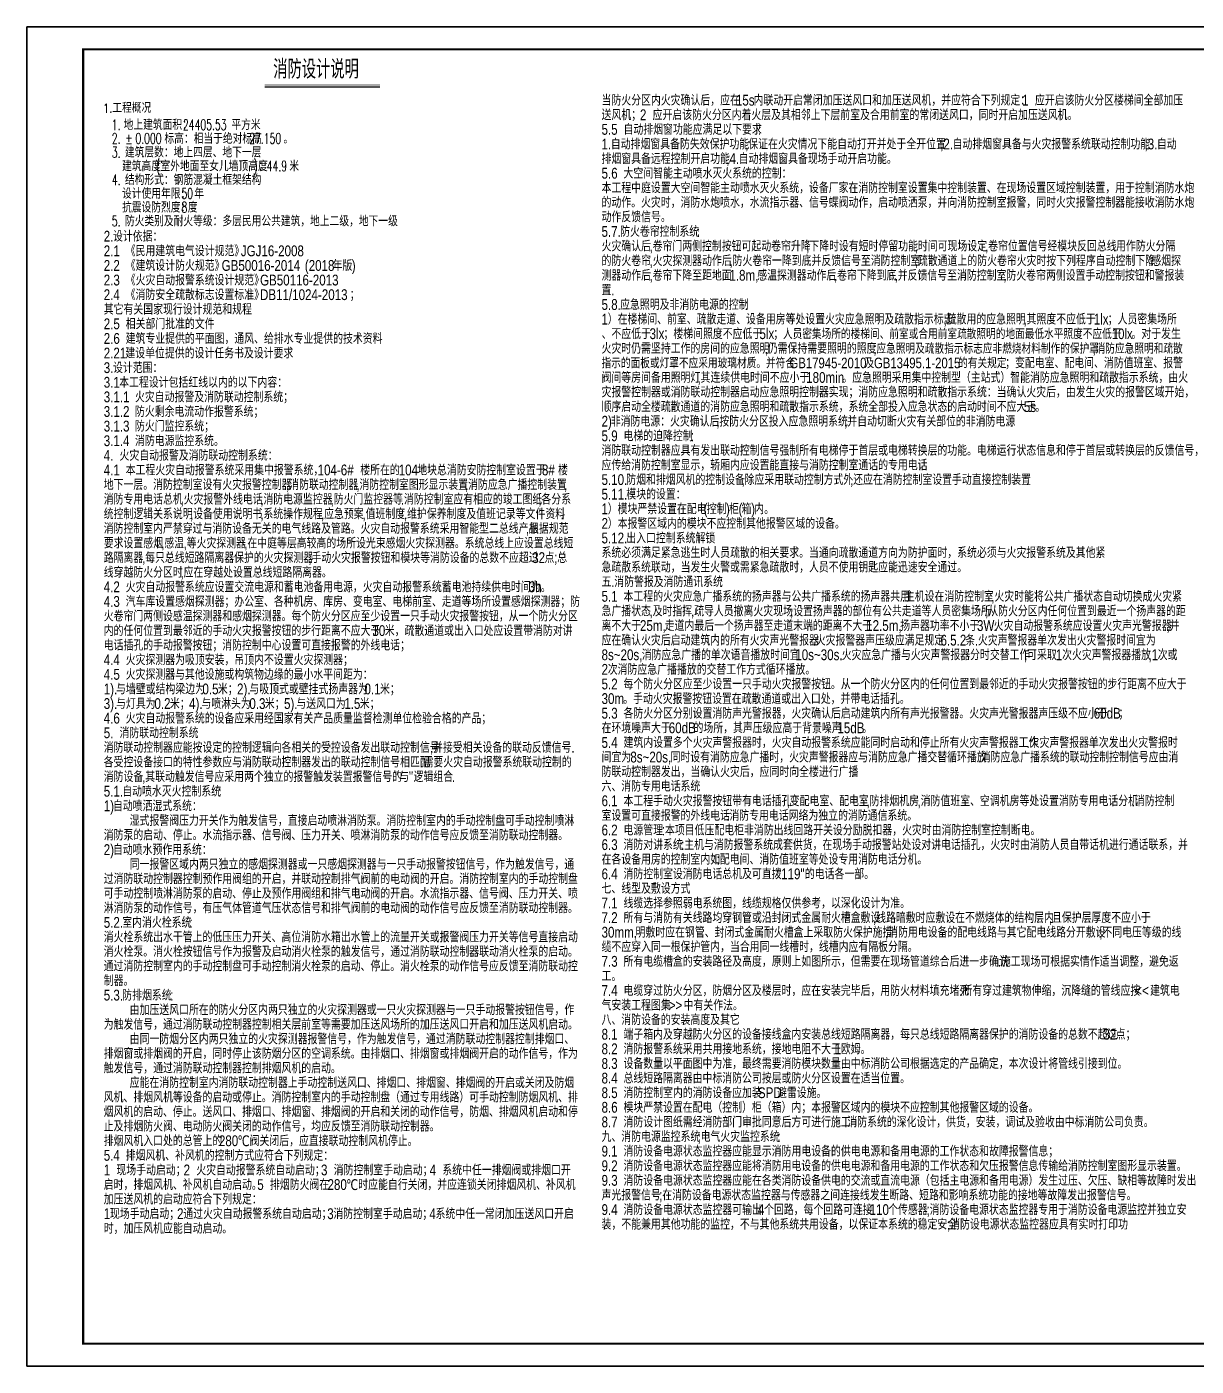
# Model space of a CAD drawing. Extents: x -54686 to 596156, y -555137 to 71395.
# Drawn here: x -54686 to -2812, y -411315 to -351915 of the extents above; entities that cross this region are included whole.
import ezdxf

# ---------------------------------------------------------------- set-up
doc = ezdxf.new("R2010")
doc.units = 0
doc.header["$LTSCALE"] = 1000
for name, color, linetype in [('DIM-系统', 3, 'CONTINUOUS'), ('TEL_TEXT', 3, 'CONTINUOUS'), ('TEL_TITLE', 6, 'CONTINUOUS')]:
    doc.layers.add(name, color=color, linetype=linetype)
doc.styles.add('_HZXY', font='ROS', dxfattribs={"width": 0.7, "bigfont": 'JD'})
doc.styles.add('_JD', font='ROS', dxfattribs={"width": 0.8, "bigfont": 'JD'})
doc.styles.add('_TEL_DIM', font='SIMPLEX', dxfattribs={"width": 0.8, "height": 3.5, "bigfont": 'HZTXT'})

# ---------------------------------------------------------------- blocks, each defined once
blk = doc.blocks.new('SDG AETH AE5H')
at = {"layer": 'DIM-系统'}
blk.add_lwpolyline([(-54686, 13482), (29414, 13482), (29414, -45918), (-54686, -45918)], close=True, dxfattribs=at)

msp = doc.modelspace()

# ---------------------------------------------------------------- linework, layer by layer
at = {"layer": 'TEL_TEXT', "color": 7}
msp.add_line((-39025, -354597), (-44129, -354597), dxfattribs=at)
at = {"layer": 'TEL_TEXT', "color": 0, "const_width": 21.4}
msp.add_lwpolyline([(-39025, -354499), (-44129, -354499)], dxfattribs=at)
at = {"layer": 'TEL_TITLE', "color": 6}
msp.add_lwpolyline([(-54686, -411315), (29414, -411315), (29414, -351915), (-54686, -351915)], close=True, dxfattribs=at)
at = {"layer": 'TEL_TITLE', "color": 6, "const_width": 100}
msp.add_lwpolyline([(-52186, -410315), (28414, -410315), (28414, -352915), (-52186, -352915)], close=True, dxfattribs=at)

# ---------------------------------------------------------------- block references
at = {"layer": 'DIM-系统'}
msp.add_blockref('SDG AETH AE5H', (0, -365397), dxfattribs=at)

# ---------------------------------------------------------------- texts
at = {"layer": 'DIM-系统', "style": '_TEL_DIM', "width": 0.8}
msp.add_text('1.工程概况 ', height=400, dxfattribs=at).set_placement((-51305, -355724))
at = {"layer": 'TEL_TEXT'}
for s, height, style, width, p in [('消防设计说明', 833.3, '_HZXY', 0.8, (-43754, -354210)), ('当防火分区内火灾确认后，应在', 476.28, '_JD', 0.8, (-29190, -355409)), ('15s', 480, '_JD', 0.8, (-23230, -355409)), ('内联动开启常闭加压送风口和加压送风机，并应符合下列规定：', 476.28, '_JD', 0.8, (-22448, -355409)), ('1', 480, '_JD', 0.8, (-10530, -355409)), ('应开启该防火分区楼梯间全部加压', 476.28, '_JD', 0.8, (-9967, -355409)), ('送风机；', 476.3, '_JD', 0.8, (-29190, -356057)), ('2', 480, '_JD', 0.8, (-27487, -356057)), ('应开启该防火分区内着火层及其相邻上下层前室及合用前室的常闭送风口，同时开启加压送风机。', 476.28, '_JD', 0.8, (-26925, -356057)), ('1.', 470, '_TEL_DIM', 0.64, (-50915, -356492)), ('地上建筑面积：', 470, '_TEL_DIM', 0.8, (-50391, -356492)), ('24405.53', 470, '_TEL_DIM', 0.64, (-47759, -356492)), ('平方米', 470, '_TEL_DIM', 0.8, (-45611, -356492)), ('5.5', 480, '_JD', 0.8, (-29190, -356705)), ('自动排烟窗功能应满足以下要求', 476.28, '_JD', 0.8, (-28216, -356705)), (':', 480, '_JD', 0.8, (-22256, -356705)), ('2.', 470, '_TEL_DIM', 0.64, (-50915, -357102)), ('±', 470, '_TEL_DIM', 0.8, (-50334, -357102)), ('0.000', 470, '_TEL_DIM', 0.64, (-49868, -357102)), ('标高：相当于绝对标高', 470, '_TEL_DIM', 0.8, (-48579, -357102)), ('27.150', 470, '_TEL_DIM', 0.64, (-44819, -357102)), ('。', 470, '_TEL_DIM', 0.8, (-43301, -357102)), ('1.', 480, '_JD', 0.8, (-29190, -357353)), ('自动排烟窗具备防失效保护功能', 476.28, '_JD', 0.8, (-28778, -357353)), ('保证在火灾情况下能自动打开并处于全开位置', 476.28, '_JD', 0.8, (-22682, -357353)), (';2.', 480, '_JD', 0.8, (-14168, -357353)), ('自动排烟窗具备与火灾报警系统联动控制功能', 476.28, '_JD', 0.8, (-13620, -357353)), (';3.', 480, '_JD', 0.8, (-5106, -357353)), ('自动', 476.3, '_JD', 0.8, (-4557, -357353)), ('3.', 470, '_TEL_DIM', 0.64, (-50915, -357712)), ('建筑层数：地上四层、地下一层', 470, '_TEL_DIM', 0.8, (-50334, -357712)), ('排烟窗具备远程控制开启功能', 476.28, '_JD', 0.8, (-29190, -358001)), (';4.', 480, '_JD', 0.8, (-23656, -358001)), ('自动排烟窗具备现场手动开启功能。', 476.28, '_JD', 0.8, (-23107, -358001)), (',', 480, '_JD', 0.8, (-22819, -357353)), ('建筑高度', 470, '_TEL_DIM', 0.8, (-50460, -358322)), ('(', 470, '_TEL_DIM', 0.64, (-48956, -358322)), ('室外地面至女儿墙顶高度', 470, '_TEL_DIM', 0.8, (-48756, -358322)), (')', 470, '_TEL_DIM', 0.64, (-44620, -358322)), ('：', 470, '_TEL_DIM', 0.8, (-44419, -358322)), ('44.9', 470, '_TEL_DIM', 0.64, (-44043, -358322)), ('米', 470, '_TEL_DIM', 0.8, (-43041, -358322)), ('5.6', 480, '_JD', 0.8, (-29190, -358649)), ('大空间智能主动喷水灭火系统的控制：', 476.28, '_JD', 0.8, (-28216, -358649)), ('4.', 470, '_TEL_DIM', 0.64, (-50915, -358932)), ('结构形式：钢筋混凝土框架结构', 470, '_TEL_DIM', 0.8, (-50334, -358932)), ('本工程中庭设置大空间智能主动喷水灭火系统，设备厂家在消防控制室设置集中控制装置、在现场设置区域控制装置，用于控制消防水炮', 476.28, '_JD', 0.8, (-29190, -359294)), ('设计使用年限：', 470, '_TEL_DIM', 0.8, (-50460, -359542)), ('50', 470, '_TEL_DIM', 0.64, (-47828, -359542)), ('年', 470, '_TEL_DIM', 0.8, (-47255, -359542)), ('抗震设防烈度：', 470, '_TEL_DIM', 0.8, (-50460, -360152)), ('8', 470, '_TEL_DIM', 0.64, (-47828, -360152)), ('度', 470, '_TEL_DIM', 0.8, (-47542, -360152)), ('的动作。火灾时，消防水炮喷水，水流指示器、信号蝶阀动作，启动喷洒泵，并向消防控制室报警，同时火灾报警控制器能接收消防水炮', 476.28, '_JD', 0.8, (-29190, -359938)), ('5.', 470, '_TEL_DIM', 0.64, (-50915, -360762)), ('防火类别及耐火等级：多层民用公共建筑，地上二级，地下一级', 470, '_TEL_DIM', 0.8, (-50334, -360762)), ('动作反馈信号。', 476.3, '_JD', 0.8, (-29190, -360582)), ('2.', 480, '_JD', 0.8, (-51273, -361443)), ('设计依据：', 476.3, '_JD', 0.8, (-50861, -361443)), ('5.7.', 480, '_JD', 0.8, (-29190, -361230)), ('防火卷帘控制系统', 476.3, '_JD', 0.8, (-28367, -361230)), (':', 480, '_JD', 0.8, (-24961, -361230)), ('2.1', 480, '_JD', 0.8, (-51273, -362091)), ('《民用建筑电气设计规范》', 476.28, '_JD', 0.8, (-50299, -362091)), ('JGJ16-2008', 480, '_JD', 0.8, (-45191, -362091)), ('火灾确认后', 476.3, '_JD', 0.8, (-29190, -361878)), ('卷帘门两侧控制按钮可起动卷帘升降', 476.28, '_JD', 0.8, (-26924, -361878)), ('下降时设有短时停留功能', 476.28, '_JD', 0.8, (-19976, -361878)), ('时间可现场设定', 476.3, '_JD', 0.8, (-15157, -361878)), ('卷帘位置信号经模块反回总线', 476.28, '_JD', 0.8, (-12040, -361878)), ('用作防火分隔', 476.3, '_JD', 0.8, (-6369, -361878)), ('2.2', 480, '_JD', 0.8, (-51273, -362739)), ('《建筑设计防火规范》', 476.3, '_JD', 0.8, (-50299, -362739)), ('GB50016-2014', 480, '_JD', 0.8, (-46042, -362739)), ('(2018', 480, '_JD', 0.8, (-42353, -362739)), ('年版', 476.3, '_JD', 0.8, (-41122, -362739)), (')', 480, '_JD', 0.8, (-40270, -362739)), ('的防火卷帘', 476.3, '_JD', 0.8, (-29190, -362526)), (',', 480, '_JD', 0.8, (-27061, -361878)), ('火灾探测器动作后', 476.3, '_JD', 0.8, (-26924, -362526)), ('防火卷帘一降到底并反馈信号至消防控制室', 476.28, '_JD', 0.8, (-23382, -362526)), (',', 480, '_JD', 0.8, (-20113, -361878)), (',', 480, '_JD', 0.8, (-15294, -361878)), (';', 480, '_JD', 0.8, (-15294, -362526)), ('疏散通道上的防火卷帘火灾时按下列程序自动控制下降', 476.28, '_JD', 0.8, (-15157, -362526)), (',', 480, '_JD', 0.8, (-12177, -361878)), ('.', 480, '_JD', 0.8, (-6506, -361878)), (':', 480, '_JD', 0.8, (-4940, -362526)), ('感烟探', 476.3, '_JD', 0.8, (-4803, -362526)), ('2.3', 480, '_JD', 0.8, (-51273, -363387)), ('《火灾自动报警系统设计规范》', 476.28, '_JD', 0.8, (-50299, -363387)), ('GB50116-2013', 480, '_JD', 0.8, (-44340, -363387)), ('测器动作后', 476.3, '_JD', 0.8, (-29190, -363174)), (',', 480, '_JD', 0.8, (-27061, -362526)), ('卷帘下降至距地面', 476.3, '_JD', 0.8, (-26924, -363174)), ('1.8m,', 480, '_JD', 0.8, (-23519, -363174)), (',', 480, '_JD', 0.8, (-23519, -362526)), ('感温探测器动作后', 476.3, '_JD', 0.8, (-22284, -363174)), ('卷帘下降到底', 476.3, '_JD', 0.8, (-18742, -363174)), ('并反馈信号至消防控制室', 476.28, '_JD', 0.8, (-16051, -363174)), ('防火卷帘两侧设置手动控制按钮和警报装', 476.28, '_JD', 0.8, (-11231, -363174)), ('《消防安全疏散标志设置标准》', 476.28, '_JD', 0.8, (-50299, -364035)), ('置', 476, '_JD', 0.8, (-29190, -363822)), (',', 480, '_JD', 0.8, (-27061, -363174)), (',', 480, '_JD', 0.8, (-18879, -363174)), (',', 480, '_JD', 0.8, (-16188, -363174)), (',', 480, '_JD', 0.8, (-11368, -363174)), ('2.4', 480, '_JD', 0.8, (-51273, -364035)), ('DB11/1024-2013', 480, '_JD', 0.8, (-44340, -364035)), ('；', 476, '_JD', 0.8, (-40362, -364035)), ('5.8.', 480, '_JD', 0.8, (-29190, -364470)), ('.', 480, '_JD', 0.8, (-28764, -363822)), ('应急照明及非消防电源的控制', 476.28, '_JD', 0.8, (-28367, -364470)), (':', 480, '_JD', 0.8, (-22833, -364470)), ('其它有关国家现行设计规范和规程', 476.28, '_JD', 0.8, (-51273, -364680)), ('1', 480, '_JD', 0.8, (-29190, -365118)), ('）在楼梯间、前室、疏散走道、设备用房等处设置火灾应急照明及疏散指示标志', 476.28, '_JD', 0.8, (-28915, -365118)), ('疏散用的应急照明', 476.3, '_JD', 0.8, (-13880, -365118)), ('其照度不应低于', 476.3, '_JD', 0.8, (-10337, -365118)), ('1lx', 480, '_JD', 0.8, (-7357, -365118)), ('；人员密集场所', 476.3, '_JD', 0.8, (-6740, -365118)), ('2.5', 480, '_JD', 0.8, (-51273, -365328)), ('相关部门批准的文件', 476.3, '_JD', 0.8, (-50299, -365328)), ('、不应低于', 476.3, '_JD', 0.8, (-29190, -365766)), ('3lx', 480, '_JD', 0.8, (-27061, -365766)), ('；楼梯间照度不应低于', 476.3, '_JD', 0.8, (-26444, -365766)), ('5lx', 480, '_JD', 0.8, (-22187, -365766)), ('人员密集场所的楼梯间、前室或合用前室疏散照明的地面最低水平照度不应低于', 466.36, '_JD', 0.8, (-21145, -365766)), (';', 480, '_JD', 0.8, (-14017, -365118)), (',', 480, '_JD', 0.8, (-10474, -365118)), ('10lx', 470, '_JD', 0.8, (-6556, -365766)), ('。对于发生', 476.3, '_JD', 0.8, (-5683, -365766)), ('2.6', 480, '_JD', 0.8, (-51273, -365976)), ('建筑专业提供的平面图，通风、给排水专业提供的技术资料', 476.28, '_JD', 0.8, (-50299, -365976)), ('火灾时仍需坚持工作的房间的应急照明', 476.28, '_JD', 0.8, (-29190, -366414)), ('仍需保持需要照明的照度', 476.28, '_JD', 0.8, (-21816, -366414)), ('；', 476, '_JD', 0.8, (-21570, -365766)), ('应急照明及疏散指示标志应非燃烧材料制作的保护罩', 466.36, '_JD', 0.8, (-16996, -366414)), ('消防应急照明和疏散', 466.4, '_JD', 0.8, (-7276, -366414)), ('2.21', 480, '_JD', 0.8, (-51273, -366624)), ('建设单位提供的设计任务书及设计要求', 476.28, '_JD', 0.8, (-50313, -366624)), (',', 480, '_JD', 0.8, (-21953, -366414)), (';', 480, '_JD', 0.8, (-17134, -366414)), (',', 470, '_JD', 0.8, (-7410, -366414)), ('3.', 480, '_JD', 0.8, (-51273, -367272)), ('设计范围：', 476.3, '_JD', 0.8, (-50861, -367272)), ('指示的面板或灯罩不应采用玻璃材质。并符合', 466.36, '_JD', 0.8, (-29190, -367058)), ('GB17945-2010', 470, '_JD', 0.8, (-20853, -367058)), ('及', 466, '_JD', 0.8, (-17523, -367058)), ('GB13495.1-2015', 470, '_JD', 0.8, (-17106, -367058)), ('的有关规定', 466.4, '_JD', 0.8, (-13373, -367058)), ('；变配电室、配电间、消防值班室、报警', 476.28, '_JD', 0.8, (-11289, -367058)), ('3.1', 480, '_JD', 0.8, (-51273, -367920)), ('本工程设计包括红线以内的以下内容：', 476.28, '_JD', 0.8, (-50587, -367920)), ('阀间等房间备用照明灯', 476.3, '_JD', 0.8, (-29190, -367706)), (',', 480, '_JD', 0.8, (-24933, -367706)), ('其连续供电时间不应小于', 476.28, '_JD', 0.8, (-24796, -367706)), ('180min', 480, '_JD', 0.8, (-20113, -367706)), ('。应急照明采用集中控制型（主站式）智能消防应急照明和疏散指示系统，由火', 476.28, '_JD', 0.8, (-18509, -367706)), ('3.1.1', 480, '_JD', 0.8, (-51273, -368568)), ('火灾自动报警及消防联动控制系统；', 476.28, '_JD', 0.8, (-49888, -368568)), ('灾报警控制器或消防联动控制器启动应急照明控制器实现；消防应急照明和疏散指示系统：当确认火灾后，由发生火灾的报警区域开始，', 476.28, '_JD', 0.8, (-29190, -368351)), ('3.1.2', 480, '_JD', 0.8, (-51273, -369216)), ('防火剩余电流动作报警系统；', 476.28, '_JD', 0.8, (-49888, -369216)), ('顺序启动全楼疏散通道的消防应急照明和疏散指示系统，系统全部投入应急状态的启动时间不应大于', 476.28, '_JD', 0.8, (-29190, -368999)), ('5s', 480, '_JD', 0.8, (-10460, -368999)), ('。', 476, '_JD', 0.8, (-9953, -368999)), ('3.1.3', 480, '_JD', 0.8, (-51273, -369864)), ('防火门监控系统；', 476.3, '_JD', 0.8, (-49888, -369864)), ('2)', 480, '_JD', 0.8, (-29190, -369647)), ('非消防电源：火灾确认后', 476.28, '_JD', 0.8, (-28781, -369647)), ('按防火分区投入应急照明系统', 476.28, '_JD', 0.8, (-23961, -369647)), ('并自动切断火灾有关部位的非消防电源', 476.28, '_JD', 0.8, (-18290, -369647)), ('3.1.4', 480, '_JD', 0.8, (-51273, -370512)), ('消防电源监控系统。', 476.3, '_JD', 0.8, (-49888, -370512)), ('5.9', 480, '_JD', 0.8, (-29190, -370295)), ('电梯的迫降控制', 476.3, '_JD', 0.8, (-28216, -370295)), (':', 480, '_JD', 0.8, (-25236, -370295)), (',', 480, '_JD', 0.8, (-24099, -369647)), (',', 480, '_JD', 0.8, (-18428, -369647)), ('.', 480, '_JD', 0.8, (-11054, -369647)), ('火灾自动报警及消防联动控制系统：', 476.28, '_JD', 0.8, (-50573, -371160)), ('消防联动控制器应具有发出联动控制信号强制所有电梯停于首层或电梯转换层的功能。电梯运行状态信息和停于首层或转换层的反馈信号，', 476.28, '_JD', 0.8, (-29190, -370939)), ('4.', 480, '_JD', 0.8, (-51273, -371160)), ('应传给消防控制室显示，轿厢内应设置能直接与消防控制室通话的专用电话', 476.28, '_JD', 0.8, (-29190, -371587)), ('4.1', 480, '_JD', 0.8, (-51273, -371808)), ('本工程火灾自动报警系统采用集中报警系统，', 476.28, '_JD', 0.8, (-50299, -371808)), ('104-6#', 480, '_JD', 0.8, (-41786, -371808)), ('楼所在的', 476.3, '_JD', 0.8, (-39893, -371808)), ('104', 480, '_JD', 0.8, (-38190, -371808)), ('地块总消防安防控制室设置于', 476.28, '_JD', 0.8, (-37367, -371808)), ('8#', 480, '_JD', 0.8, (-31834, -371808)), ('楼', 476, '_JD', 0.8, (-31120, -371808)), ('5.10.', 480, '_JD', 0.8, (-29190, -372235)), ('防烟和排烟风机的控制设备', 476.28, '_JD', 0.8, (-28092, -372235)), ('除应采用联动控制方式外', 476.28, '_JD', 0.8, (-22847, -372235)), ('还应在消防控制室设置手动直接控制装置', 476.28, '_JD', 0.8, (-18028, -372235)), ('.', 480, '_JD', 0.8, (-15142, -371587)), ('地下一层。消防控制室设有火灾报警控制器', 476.28, '_JD', 0.8, (-51273, -372456)), (',', 480, '_JD', 0.8, (-43185, -372456)), ('消防联动控制器', 476.3, '_JD', 0.8, (-43048, -372456)), (',', 480, '_JD', 0.8, (-40068, -372456)), ('消防控制室图形显示装置', 476.28, '_JD', 0.8, (-39931, -372456)), (',', 480, '_JD', 0.8, (-35248, -372456)), ('消防应急广播控制装置', 476.3, '_JD', 0.8, (-35111, -372456)), (',', 480, '_JD', 0.8, (-30855, -372456)), ('5.11.', 480, '_JD', 0.8, (-29190, -372883)), ('模块的设置：', 476.3, '_JD', 0.8, (-28092, -372883)), (',', 480, '_JD', 0.8, (-22984, -372235)), (',', 480, '_JD', 0.8, (-18165, -372235)), ('.', 480, '_JD', 0.8, (-10366, -372235)), ('消防专用电话总机', 476.3, '_JD', 0.8, (-51273, -373104)), (',', 480, '_JD', 0.8, (-47867, -373104)), ('火灾报警外线电话', 476.3, '_JD', 0.8, (-47730, -373104)), (',', 480, '_JD', 0.8, (-44325, -373104)), ('消防电源监控器', 476.3, '_JD', 0.8, (-44188, -373104)), (',', 480, '_JD', 0.8, (-41208, -373104)), ('防火门监控器等', 476.3, '_JD', 0.8, (-41071, -373104)), ('.', 480, '_JD', 0.8, (-38091, -373104)), ('消防控制室应有相应的竣工图纸', 476.28, '_JD', 0.8, (-37954, -373104)), (',', 480, '_JD', 0.8, (-31994, -373104)), ('各分系', 476.3, '_JD', 0.8, (-31857, -373104)), ('）模块严禁设置在配电', 476.3, '_JD', 0.8, (-28915, -373531)), ('(', 480, '_JD', 0.8, (-24659, -373531)), ('控制', 476.3, '_JD', 0.8, (-24524, -373531)), (')', 480, '_JD', 0.8, (-23673, -373531)), ('柜', 476, '_JD', 0.8, (-23538, -373531)), ('(', 480, '_JD', 0.8, (-23113, -373531)), ('箱', 476, '_JD', 0.8, (-22978, -373531)), (')', 480, '_JD', 0.8, (-22553, -373531)), ('内。', 476.3, '_JD', 0.8, (-22418, -373531)), ('统控制逻辑关系说明', 476.3, '_JD', 0.8, (-51273, -373752)), ('设备使用说明书', 476.3, '_JD', 0.8, (-47305, -373752)), ('系统操作规程', 476.3, '_JD', 0.8, (-44188, -373752)), ('应急预案', 476.3, '_JD', 0.8, (-41496, -373752)), ('值班制度', 476.3, '_JD', 0.8, (-39657, -373752)), ('维护保养制度及值班记录等文件资料', 476.28, '_JD', 0.8, (-37817, -373752)), ('1', 480, '_JD', 0.8, (-29190, -373531)), ('消防控制室内严禁穿过与消防设备无关的电气线路及管路。火灾自动报警系统采用智能型二总线产品', 476.28, '_JD', 0.8, (-51273, -374400)), (',', 480, '_JD', 0.8, (-47442, -373752)), (',', 480, '_JD', 0.8, (-44325, -373752)), (',', 480, '_JD', 0.8, (-41634, -373752)), (',', 480, '_JD', 0.8, (-39794, -373752)), (',', 480, '_JD', 0.8, (-37954, -373752)), ('根据规范', 476.3, '_JD', 0.8, (-32406, -374400)), ('.', 480, '_JD', 0.8, (-31006, -373752)), ('2', 480, '_JD', 0.8, (-29190, -374179)), ('）本报警区域内的模块不应控制其他报警区域的设备。', 476.28, '_JD', 0.8, (-28915, -374179)), ('要求设置感烟', 476.3, '_JD', 0.8, (-51273, -375048)), ('感温', 476.3, '_JD', 0.8, (-48582, -375048)), ('等火灾探测器', 476.3, '_JD', 0.8, (-47593, -375048)), ('在中庭等层高较高的场所设光束感烟火灾探测器。系统总线上应设置总线短', 476.28, '_JD', 0.8, (-44902, -375048)), (',', 480, '_JD', 0.8, (-32543, -374400)), ('5.12.', 480, '_JD', 0.8, (-29190, -374827)), ('出入口控制系统解锁', 476.3, '_JD', 0.8, (-28092, -374827)), ('路隔离器', 476.3, '_JD', 0.8, (-51273, -375696)), ('每只总线短路隔离器保护的火灾探测器', 476.28, '_JD', 0.8, (-49433, -375696)), (',', 480, '_JD', 0.8, (-48719, -375048)), (',', 480, '_JD', 0.8, (-47730, -375048)), (',', 480, '_JD', 0.8, (-45039, -375048)), ('手动火灾报警按钮和模块等消防设备的总数不应超过', 476.28, '_JD', 0.8, (-42059, -375696)), ('32', 480, '_JD', 0.8, (-32269, -375696)), ('点', 476, '_JD', 0.8, (-31720, -375696)), (';', 480, '_JD', 0.8, (-31295, -375696)), ('总', 476, '_JD', 0.8, (-31157, -375696)), ('系统必须满足紧急逃生时人员疏散的相关要求。当通向疏散通道方向为防护面时，系统必须与火灾报警系统及其他紧', 476.28, '_JD', 0.8, (-29190, -375471)), ('线穿越防火分区时', 476.3, '_JD', 0.8, (-51273, -376344)), (',', 480, '_JD', 0.8, (-49570, -375696)), ('应在穿越处设置总线短路隔离器。', 476.28, '_JD', 0.8, (-47730, -376344)), (',', 480, '_JD', 0.8, (-42196, -375696)), ('急疏散系统联动，当发生火警或需紧急疏散时，人员不使用钥匙应能迅速安全通过。', 476.28, '_JD', 0.8, (-29190, -376116)), ('4.2', 480, '_JD', 0.8, (-51273, -376992)), ('火灾自动报警系统应设置交流电源和蓄电池备用电源，火灾自动报警系统蓄电池持续供电时间为', 476.28, '_JD', 0.8, (-50299, -376992)), (',', 480, '_JD', 0.8, (-47867, -376344)), ('3h', 480, '_JD', 0.8, (-32421, -376992)), ('五', 476, '_JD', 0.8, (-29190, -376764)), ('消防警报及消防通讯系统', 476.28, '_JD', 0.8, (-28627, -376764)), (':', 480, '_JD', 0.8, (-23944, -376764)), ('4.3', 480, '_JD', 0.8, (-51273, -377640)), ('汽车库设置感烟探测器；办公室、各种机房、库房、变电室、电梯前室、走道等场所设置感烟探测器；防', 476.28, '_JD', 0.8, (-50299, -377640)), ('。', 476, '_JD', 0.8, (-31886, -376992)), ('5.1', 480, '_JD', 0.8, (-29190, -377412)), ('.', 480, '_JD', 0.8, (-28764, -376764)), ('本工程的火灾应急广播系统的扬声器与公共广播系统的扬声器共用', 476.28, '_JD', 0.8, (-28216, -377412)), ('主机设在消防控制室', 476.3, '_JD', 0.8, (-15734, -377412)), ('火灾时能将公共广播状态自动切换成火灾紧', 476.28, '_JD', 0.8, (-11766, -377412)), ('火卷帘门两侧设感温探测器和感烟探测器。每个防火分区应至少设置一只手动火灾报警按钮，从一个防火分区', 476.28, '_JD', 0.8, (-51273, -378284)), ('急广播状态', 476.3, '_JD', 0.8, (-29190, -378060)), ('及时指挥', 476.3, '_JD', 0.8, (-26924, -378060)), ('疏导人员撤离火灾现场', 476.3, '_JD', 0.8, (-25084, -378060)), ('设置扬声器的部位有公共走道等人员密集场所', 476.28, '_JD', 0.8, (-20690, -378060)), ('.', 480, '_JD', 0.8, (-15871, -377412)), ('从防火分区内任何位置到最近一个扬声器的距', 476.28, '_JD', 0.8, (-12040, -378060)), (',', 480, '_JD', 0.8, (-11903, -377412)), ('离不大于', 476.3, '_JD', 0.8, (-29190, -378708)), ('25m,', 480, '_JD', 0.8, (-27487, -378708)), (',', 480, '_JD', 0.8, (-27061, -378060)), ('走道内最后一个扬声器至走道末端的距离不大于', 476.28, '_JD', 0.8, (-26390, -378708)), (',', 480, '_JD', 0.8, (-25221, -378060)), (',', 480, '_JD', 0.8, (-20828, -378060)), ('12.5m,', 480, '_JD', 0.8, (-17451, -378708)), ('扬声器功率不小于', 476.3, '_JD', 0.8, (-15942, -378708)), ('3W.', 480, '_JD', 0.8, (-12537, -378708)), (',', 480, '_JD', 0.8, (-12177, -378060)), ('火灾自动报警系统应设置火灾声光警报器', 476.28, '_JD', 0.8, (-11796, -378708)), ('并', 476, '_JD', 0.8, (-3997, -378708)), ('内的任何位置到最邻近的手动火灾报警按钮的步行距离不应大于', 476.28, '_JD', 0.8, (-51273, -378932)), ('30', 480, '_JD', 0.8, (-39354, -378932)), ('米，疏散通道或出入口处应设置带消防对讲', 476.28, '_JD', 0.8, (-38805, -378932)), ('应在确认火灾后启动建筑内的所有火灾声光警报器', 476.28, '_JD', 0.8, (-29190, -379356)), ('火灾报警器声压级应满足规定', 476.28, '_JD', 0.8, (-19688, -379356)), ('6.5.2', 480, '_JD', 0.8, (-14154, -379356)), ('条', 476, '_JD', 0.8, (-13057, -379356)), ('火灾声警报器单次发出火灾警报时间宜为', 476.28, '_JD', 0.8, (-12494, -379356)), (',', 480, '_JD', 0.8, (-4134, -378708)), ('电话插孔的手动报警按钮；消防控制中心设置可直接报警的外线电话；', 476.28, '_JD', 0.8, (-51273, -379576)), ('8s~20s,', 480, '_JD', 0.8, (-29190, -380004)), ('消防应急广播的单次语音播放时间宜', 476.28, '_JD', 0.8, (-27407, -380004)), ('10s~30s.', 480, '_JD', 0.8, (-20596, -380004)), ('.', 480, '_JD', 0.8, (-19825, -379356)), ('火灾应急广播与火灾声警报器分时交替工作', 476.28, '_JD', 0.8, (-18539, -380004)), ('.', 480, '_JD', 0.8, (-12631, -379356)), ('可采取', 476.3, '_JD', 0.8, (-10314, -380004)), ('1', 480, '_JD', 0.8, (-9037, -380004)), ('次火灾声警报器播放', 476.3, '_JD', 0.8, (-8763, -380004)), (',1', 480, '_JD', 0.8, (-4931, -380004)), ('次或', 476.3, '_JD', 0.8, (-4520, -380004)), ('4.4', 480, '_JD', 0.8, (-51273, -380224)), ('火灾探测器为吸顶安装，吊顶内不设置火灾探测器；', 476.28, '_JD', 0.8, (-50299, -380224)), ('次消防应急广播播放的交替工作方式循环播放。', 476.28, '_JD', 0.8, (-28915, -380652)), (',', 480, '_JD', 0.8, (-10451, -380004)), ('4.5', 480, '_JD', 0.8, (-51273, -380872)), ('火灾探测器与其他设施或构筑物边缘的最小水平间距为：', 476.28, '_JD', 0.8, (-50299, -380872)), ('2', 480, '_JD', 0.8, (-29190, -380652)), ('1).', 480, '_JD', 0.8, (-51273, -381520)), ('与墙壁或结构梁边为', 476.3, '_JD', 0.8, (-50727, -381520)), ('0.5', 480, '_JD', 0.8, (-46896, -381520)), ('米；', 476.3, '_JD', 0.8, (-46210, -381520)), ('2).', 480, '_JD', 0.8, (-45359, -381520)), ('与吸顶式或壁挂式扬声器为', 476.28, '_JD', 0.8, (-44813, -381520)), ('0.1', 480, '_JD', 0.8, (-39705, -381520)), ('米；', 476.3, '_JD', 0.8, (-39019, -381520)), ('5.2', 480, '_JD', 0.8, (-29190, -381300)), ('每个防火分区应至少设置一只手动火灾报警按钮。从一个防火分区内的任何位置到最邻近的手动火灾报警按钮的步行距离不应大于', 476.28, '_JD', 0.8, (-28216, -381300)), ('3).', 480, '_JD', 0.8, (-51273, -382168)), ('与灯具为', 476.3, '_JD', 0.8, (-50727, -382168)), ('0.2', 480, '_JD', 0.8, (-49024, -382168)), ('米；', 476.3, '_JD', 0.8, (-48338, -382168)), ('4).', 480, '_JD', 0.8, (-47487, -382168)), ('与喷淋头为', 476.3, '_JD', 0.8, (-46941, -382168)), ('0.3', 480, '_JD', 0.8, (-44813, -382168)), ('米；', 476.3, '_JD', 0.8, (-44127, -382168)), ('5).', 480, '_JD', 0.8, (-43276, -382168)), ('与送风口为', 476.3, '_JD', 0.8, (-42730, -382168)), ('1.5', 480, '_JD', 0.8, (-40602, -382168)), ('米；', 476.3, '_JD', 0.8, (-39916, -382168)), ('30m', 480, '_JD', 0.8, (-29190, -381948)), ('。手动火灾报警按钮设置在疏散通道或出入口处，并带电话插孔。', 476.28, '_JD', 0.8, (-28230, -381948)), ('4.6', 480, '_JD', 0.8, (-51273, -382816)), ('火灾自动报警系统的设备应采用经国家有关产品质量监督检测单位检验合格的产品；', 476.28, '_JD', 0.8, (-50299, -382816)), ('5.3', 480, '_JD', 0.8, (-29190, -382596)), ('各防火分区分别设置消防声光警报器，火灾确认后启动建筑内所有声光报警器。火灾声光警报器声压级不应小于', 476.28, '_JD', 0.8, (-28216, -382596)), ('60dB', 480, '_JD', 0.8, (-7358, -382596)), ('；', 476, '_JD', 0.8, (-6261, -382596)), ('5.', 480, '_JD', 0.8, (-51273, -383464)), ('消防联动控制系统', 476.3, '_JD', 0.8, (-50573, -383464)), ('在环境噪声大于', 476.3, '_JD', 0.8, (-29190, -383244)), ('60dB', 480, '_JD', 0.8, (-26210, -383244)), ('的场所，其声压级应高于背景噪声', 476.28, '_JD', 0.8, (-25113, -383244)), ('15dB', 480, '_JD', 0.8, (-18728, -383244)), ('。', 476, '_JD', 0.8, (-17630, -383244)), ('消防联动控制器应能按设定的控制逻辑向各相关的受控设备发出联动控制信号', 476.28, '_JD', 0.8, (-51273, -384112)), ('并接受相关设备的联动反馈信号.', 476.28, '_JD', 0.8, (-36663, -384112)), ('5.4', 480, '_JD', 0.8, (-29190, -383892)), ('建筑内设置多个火灾声警报器时，火灾自动报警系统应能同时启动和停止所有火灾声警报器工作', 476.28, '_JD', 0.8, (-28216, -383892)), ('火灾声警报器单次发出火灾警报时', 476.28, '_JD', 0.8, (-10200, -383892)), ('各受控设备接口的特性参数应与消防联动控制器发出的联动控制信号相匹配', 476.28, '_JD', 0.8, (-51273, -384760)), ('需要火灾自动报警系统联动控制的', 476.28, '_JD', 0.8, (-37088, -384760)), (',', 480, '_JD', 0.8, (-36800, -384112)), ('间宜为', 476.3, '_JD', 0.8, (-29190, -384540)), ('8s~20s,', 480, '_JD', 0.8, (-27913, -384540)), ('同时设有消防应急广播时，火灾声警报器应与消防应急广播交替循环播放', 476.28, '_JD', 0.8, (-26130, -384540)), ('消防应急广播系统的联动控制控制信号应由消', 476.28, '_JD', 0.8, (-12371, -384540)), ('.', 480, '_JD', 0.8, (-10338, -383892)), ('消防设备', 476.3, '_JD', 0.8, (-51273, -385408)), ('其联动触发信号应采用两个独立的报警触发装置报警信号的', 476.28, '_JD', 0.8, (-49433, -385408)), ('与', 476, '_JD', 0.8, (-38160, -385408)), ('逻辑组合', 476.3, '_JD', 0.8, (-37528, -385408)), ('.', 480, '_JD', 0.8, (-37225, -384760)), ('防联动控制器发出，当确认火灾后，应同时向全楼进行广播', 476.28, '_JD', 0.8, (-29190, -385188)), ('.', 480, '_JD', 0.8, (-12508, -384540)), (',', 480, '_JD', 0.8, (-49570, -385408)), ('"', 480, '_JD', 0.8, (-38365, -385408)), ('"', 480, '_JD', 0.8, (-37734, -385408)), ('.', 480, '_JD', 0.8, (-35826, -385408)), ('六、消防专用电话系统', 476.3, '_JD', 0.8, (-29190, -385832)), ('.', 480, '_JD', 0.8, (-18122, -385188)), ('5.1.', 480, '_JD', 0.8, (-51273, -386056)), ('自动喷水灭火控制系统', 476.3, '_JD', 0.8, (-50450, -386056)), (':', 480, '_JD', 0.8, (-46193, -386056)), ('6.1', 480, '_JD', 0.8, (-29190, -386480)), ('本工程手动火灾报警按钮带有电话插孔', 476.28, '_JD', 0.8, (-28216, -386480)), ('变配电室、配电室', 476.3, '_JD', 0.8, (-20842, -386480)), ('防排烟机房', 476.3, '_JD', 0.8, (-17300, -386480)), ('消防值班室、空调机房等处设置消防专用电话分机', 476.28, '_JD', 0.8, (-15034, -386480)), ('消防控制', 476.3, '_JD', 0.8, (-5532, -386480)), ('1)', 480, '_JD', 0.8, (-51273, -386704)), ('自动喷洒湿式系统：', 476.3, '_JD', 0.8, (-50864, -386704)), ('室设置可直接报警的外线电话', 476.28, '_JD', 0.8, (-29190, -387128)), ('消防专用电话网络为独立的消防通信系统。', 476.28, '_JD', 0.8, (-23519, -387128)), (',', 480, '_JD', 0.8, (-20979, -386480)), (',', 480, '_JD', 0.8, (-17437, -386480)), (',', 480, '_JD', 0.8, (-15171, -386480)), ('.', 480, '_JD', 0.8, (-5669, -386480)), ('湿式报警阀压力开关作为触发信号，直接启动喷淋消防泵。消防控制室内的手动控制盘可手动控制喷淋', 476.28, '_JD', 0.8, (-50121, -387352)), ('电源管理', 476.3, '_JD', 0.8, (-28216, -387776)), ('本项目低压配电柜非消防出线回路开关设分励脱扣器，火灾时由消防控制室控制断电。', 476.28, '_JD', 0.8, (-26376, -387776)), ('.', 480, '_JD', 0.8, (-23656, -387128)), ('消防泵的启动、停止。水流指示器、信号阀、压力开关、喷淋消防泵的动作信号应反馈至消防联动控制器。', 476.28, '_JD', 0.8, (-51273, -387997)), ('6.2', 480, '_JD', 0.8, (-29190, -387776)), (':', 480, '_JD', 0.8, (-26513, -387776)), ('2)', 480, '_JD', 0.8, (-51273, -388645)), ('自动喷水预作用系统：', 476.3, '_JD', 0.8, (-50864, -388645)), ('6.3', 480, '_JD', 0.8, (-29190, -388424)), ('消防对讲系统', 476.3, '_JD', 0.8, (-28216, -388424)), (':', 480, '_JD', 0.8, (-25662, -388424)), ('主机与消防报警系统成套供货，在现场手动报警站处设对讲电话插孔，火灾时由消防人员自带话机进行通话联系，并', 476.28, '_JD', 0.8, (-25525, -388424)), ('同一报警区域内两只独立的感烟探测器或一只感烟探测器与一只手动报警按钮信号，作为触发信号，通', 476.28, '_JD', 0.8, (-50121, -389293)), ('在各设备用房的控制室内如', 476.28, '_JD', 0.8, (-29190, -389072)), (':', 480, '_JD', 0.8, (-24082, -389072)), ('配电间、消防值班室等处设专用消防电话分机。', 476.28, '_JD', 0.8, (-23944, -389072)), ('过消防联动控制器控制预作用阀组的开启，并联动控制排气阀前的电动阀的开启。消防控制室内的手动控制盘', 476.28, '_JD', 0.8, (-51273, -389937)), ('6.4', 480, '_JD', 0.8, (-29190, -389720)), ('消防控制室设消防电话总机及可直拨', 476.28, '_JD', 0.8, (-28216, -389720)), ('"119"', 480, '_JD', 0.8, (-21405, -389720)), ('的电话各一部。', 476.3, '_JD', 0.8, (-20171, -389720)), ('可手动控制喷淋消防泵的启动、停止及预作用阀组和排气电动阀的开启。水流指示器、信号阀、压力开关、喷', 476.28, '_JD', 0.8, (-51273, -390581)), ('七、线型及敷设方式', 476.3, '_JD', 0.8, (-29190, -390364)), ('淋消防泵的动作信号，有压气体管道气压状态信号和排气阀前的电动阀的动作信号应反馈至消防联动控制器。', 476.28, '_JD', 0.8, (-51273, -391225)), ('7.1', 480, '_JD', 0.8, (-29190, -391012)), ('线缆选择参照弱电系统图，线缆规格仅供参考，以深化设计为准。', 476.28, '_JD', 0.8, (-28216, -391012)), ('5.2.', 480, '_JD', 0.8, (-51273, -391873)), ('室内消火栓系统', 476.3, '_JD', 0.8, (-50450, -391873)), ('7.2', 480, '_JD', 0.8, (-29190, -391660)), ('所有与消防有关线路均穿钢管或沿封闭式金属耐火槽盒敷设', 476.28, '_JD', 0.8, (-28216, -391660)), (';', 480, '_JD', 0.8, (-17148, -391660)), ('线路暗敷时应敷设在不燃烧体的结构层内', 476.28, '_JD', 0.8, (-17011, -391660)), ('且保护层厚度不应小于', 476.3, '_JD', 0.8, (-9212, -391660)), ('消火栓系统出水干管上的低压压力开关、高位消防水箱出水管上的流量开关或报警阀压力开关等信号直接启动', 476.28, '_JD', 0.8, (-51273, -392518)), (':', 480, '_JD', 0.8, (-47470, -391873)), ('30mm,', 480, '_JD', 0.8, (-29190, -392308)), ('明敷时应在钢管、封闭式金属耐火槽盒上采取防火保护施措', 476.28, '_JD', 0.8, (-27681, -392308)), (';', 480, '_JD', 0.8, (-16614, -392308)), ('消防用电设备的配电线路与其它配电线路分开敷设', 476.28, '_JD', 0.8, (-16476, -392308)), (',', 480, '_JD', 0.8, (-9349, -391660)), (';', 480, '_JD', 0.8, (-7112, -392308)), ('不同电压等级的线', 476.3, '_JD', 0.8, (-6974, -392308)), ('消火栓泵。消火栓按钮信号作为报警及启动消火栓泵的触发信号，通过消防联动控制器联动消火栓泵的启动。', 476.28, '_JD', 0.8, (-51273, -393162)), ('缆不应穿入同一根保护管内，当合用同一线槽时，线槽内应有隔板分隔。', 476.28, '_JD', 0.8, (-29190, -392952)), ('7.3', 480, '_JD', 0.8, (-29190, -393600)), ('所有电缆槽盒的安装路径及高度，原则上如图所示，但需要在现场管道综合后进一步确认', 476.28, '_JD', 0.8, (-28216, -393600)), ('施工现场可根据实情作适当调整，避免返', 476.28, '_JD', 0.8, (-11477, -393600)), ('通过消防控制室内的手动控制盘可手动控制消火栓泵的启动、停止。消火栓泵的动作信号应反馈至消防联动控', 476.28, '_JD', 0.8, (-51273, -393806)), ('工。', 476.3, '_JD', 0.8, (-29190, -394245)), ('.', 480, '_JD', 0.8, (-11615, -393600)), ('制器。', 476.3, '_JD', 0.8, (-51273, -394450)), ('7.4', 480, '_JD', 0.8, (-29190, -394893)), ('电缆穿过防火分区，防烟分区及楼层时，应在安装完毕后，用防火材料填充堵死', 476.28, '_JD', 0.8, (-28216, -394893)), ('所有穿过建筑物伸缩，沉降缝的管线应按', 476.28, '_JD', 0.8, (-13180, -394893)), ('建筑电', 476.3, '_JD', 0.8, (-4860, -394893)), ('5.3.', 480, '_JD', 0.8, (-51273, -395098)), ('防排烟系统', 476.3, '_JD', 0.8, (-50450, -395098)), (':', 480, '_JD', 0.8, (-48322, -395098)), ('.', 480, '_JD', 0.8, (-13317, -394893)), ('<<', 480, '_JD', 0.8, (-5518, -394893)), ('由加压送风口所在的防火分区内两只独立的火灾探测器或一只火灾探测器与一只手动报警按钮信号，作', 476.28, '_JD', 0.8, (-50121, -395746)), ('气安装工程图集', 476.3, '_JD', 0.8, (-29190, -395541)), ('>>', 480, '_JD', 0.8, (-26210, -395541)), ('中有关作法。', 476.3, '_JD', 0.8, (-25552, -395541)), ('为触发信号，通过消防联动控制器控制相关层前室等需要加压送风场所的加压送风口开启和加压送风机启动。', 476.28, '_JD', 0.8, (-51273, -396391)), ('八、消防设备的安装高度及其它', 476.28, '_JD', 0.8, (-29190, -396185)), ('由同一防烟分区内两只独立的火灾探测器报警信号，作为触发信号，通过消防联动控制器控制排烟口、', 476.28, '_JD', 0.8, (-50121, -397039)), ('8.1', 480, '_JD', 0.8, (-29190, -396833)), ('端子箱内及穿越防火分区的设备接线盒内安装总线短路隔离器，每只总线短路隔离器保护的消防设备的总数不超过', 476.28, '_JD', 0.8, (-28216, -396833)), ('32', 480, '_JD', 0.8, (-6932, -396833)), ('点；', 476.3, '_JD', 0.8, (-6384, -396833)), ('排烟窗或排烟阀的开启，同时停止该防烟分区的空调系统。由排烟口、排烟窗或排烟阀开启的动作信号，作为', 476.28, '_JD', 0.8, (-51273, -397683)), ('8.2', 480, '_JD', 0.8, (-29190, -397481)), ('消防报警系统采用共用接地系统，接地电阻不大于', 476.28, '_JD', 0.8, (-28216, -397481)), ('1', 480, '_JD', 0.8, (-18851, -397481)), ('欧姆。', 476.3, '_JD', 0.8, (-18577, -397481)), ('触发信号，通过消防联动控制器控制排烟风机的启动。', 476.28, '_JD', 0.8, (-51273, -398327)), ('8.3', 480, '_JD', 0.8, (-29190, -398129)), ('设备数量以平面图中为准，最终需要消防模块数量由中标消防公司根据选定的产品确定，本次设计将管线引接到位。', 476.28, '_JD', 0.8, (-28216, -398129)), ('应能在消防控制室内消防联动控制器上手动控制送风口、排烟口、排烟窗、排烟阀的开启或关闭及防烟', 476.28, '_JD', 0.8, (-50121, -398975)), ('8.4', 480, '_JD', 0.8, (-29190, -398777)), ('总线短路隔离器由中标消防公司按层或防火分区设置在适当位置。', 476.28, '_JD', 0.8, (-28216, -398777)), ('风机、排烟风机等设备的启动或停止。消防控制室内的手动控制盘（通过专用线路）可手动控制防烟风机、排', 476.28, '_JD', 0.8, (-51273, -399620)), ('8.5', 480, '_JD', 0.8, (-29190, -399425)), ('消防控制室内的消防设备应加装', 476.28, '_JD', 0.8, (-28216, -399425)), ('SPD', 480, '_JD', 0.8, (-22256, -399425)), ('避雷设施。', 476.3, '_JD', 0.8, (-21406, -399425)), ('烟风机的启动、停止。送风口、排烟口、排烟窗、排烟阀的开启和关闭的动作信号，防烟、排烟风机启动和停', 476.28, '_JD', 0.8, (-51273, -400264)), ('8.6', 480, '_JD', 0.8, (-29190, -400073)), ('模块严禁设置在配电（控制）柜（箱）内；本报警区域内的模块不应控制其他报警区域的设备。', 476.28, '_JD', 0.8, (-28216, -400073)), ('8.7', 480, '_JD', 0.8, (-29190, -400721)), ('消防设计图纸需经消防部门审批同意后方可进行施工', 476.28, '_JD', 0.8, (-28216, -400721)), ('消防系统的深化设计，供货，安装，调试及验收由中标消防公司负责。', 476.28, '_JD', 0.8, (-18288, -400721)), ('止及排烟防火阀、电动防火阀关闭的动作信号，均应反馈至消防联动控制器。', 476.28, '_JD', 0.8, (-51273, -400908)), ('九、消防电源监控系统', 476.3, '_JD', 0.8, (-29190, -401369)), ('电气火灾监控系统', 476.3, '_JD', 0.8, (-24796, -401369)), ('.', 480, '_JD', 0.8, (-18425, -400721)), ('排烟风机入口处的总管上的', 476.28, '_JD', 0.8, (-51273, -401556)), ('280', 480, '_JD', 0.8, (-46165, -401556)), ('℃阀关闭后，应直接联动控制风机停止。', 476.28, '_JD', 0.8, (-45342, -401556)), ('9.1', 480, '_JD', 0.8, (-29190, -402017)), ('消防设备电源状态监控器应能显示消防用电设备的供电电源和备用电源的工作状态和故障报警信息；', 476.28, '_JD', 0.8, (-28216, -402017)), (';', 480, '_JD', 0.8, (-24933, -401369)), (':', 480, '_JD', 0.8, (-21390, -401369)), ('5.4', 480, '_JD', 0.8, (-51273, -402204)), ('排烟风机、补风机的控制方式应符合下列规定：', 476.28, '_JD', 0.8, (-50299, -402204)), ('消防设备电源状态监控器应能将消防用电设备的供电电源和备用电源的工作状态和欠压报警信息传输给消防控制室图形显示装置。', 476.28, '_JD', 0.8, (-28216, -402665)), ('1', 480, '_JD', 0.8, (-51273, -402852)), ('现场手动启动；', 476.3, '_JD', 0.8, (-50710, -402852)), ('2', 480, '_JD', 0.8, (-47731, -402852)), ('火灾自动报警系统自动启动；', 476.28, '_JD', 0.8, (-47168, -402852)), ('3', 480, '_JD', 0.8, (-41635, -402852)), ('消防控制室手动启动；', 476.3, '_JD', 0.8, (-41072, -402852)), ('4', 480, '_JD', 0.8, (-36816, -402852)), ('系统中任一排烟阀或排烟口开', 476.28, '_JD', 0.8, (-36253, -402852)), ('9.2', 480, '_JD', 0.8, (-29190, -402665)), ('启时，排烟风机、补风机自动启动。', 476.28, '_JD', 0.8, (-51273, -403500)), ('5', 480, '_JD', 0.8, (-44462, -403500)), ('排烟防火阀在', 476.3, '_JD', 0.8, (-43900, -403500)), ('280', 480, '_JD', 0.8, (-41346, -403500)), ('℃时应能自行关闭，并应连锁关闭排烟风机、补风机', 476.28, '_JD', 0.8, (-40523, -403500)), ('9.3', 480, '_JD', 0.8, (-29190, -403313)), ('消防设备电源状态监控器应能在各类消防设备供电的交流或直流电源（包括主电源和备用电源）发生过压、欠压、缺相等故障时发出', 476.28, '_JD', 0.8, (-28216, -403313)), ('加压送风机的启动应符合下列规定：', 476.28, '_JD', 0.8, (-51273, -404144)), ('声光报警信号', 476.3, '_JD', 0.8, (-29190, -403961)), (';', 480, '_JD', 0.8, (-26636, -403961)), ('在消防设备电源状态监控器与传感器之间连接线发生断路、短路和影响系统功能的接地等故障发出报警信号。', 476.28, '_JD', 0.8, (-26498, -403961)), ('1', 480, '_JD', 0.8, (-51273, -404792)), ('现场手动启动；', 476.3, '_JD', 0.8, (-50998, -404792)), ('2', 480, '_JD', 0.8, (-48019, -404792)), ('通过火灾自动报警系统自动启动；', 476.28, '_JD', 0.8, (-47744, -404792)), ('3', 480, '_JD', 0.8, (-41359, -404792)), ('消防控制室手动启动；', 476.3, '_JD', 0.8, (-41085, -404792)), ('4', 480, '_JD', 0.8, (-36828, -404792)), ('系统中任一常闭加压送风口开启', 476.28, '_JD', 0.8, (-36554, -404792)), ('9.4', 480, '_JD', 0.8, (-29190, -404609)), ('消防设备电源状态监控器可输出', 476.28, '_JD', 0.8, (-28216, -404609)), ('4', 480, '_JD', 0.8, (-22256, -404609)), ('个回路，每个回路可连接', 476.28, '_JD', 0.8, (-21982, -404609)), ('110', 480, '_JD', 0.8, (-17300, -404609)), ('个传感器', 476.3, '_JD', 0.8, (-16477, -404609)), (';', 480, '_JD', 0.8, (-14774, -404609)), ('消防设备电源状态监控器专用于消防设备电源监控并独立安', 476.28, '_JD', 0.8, (-14637, -404609)), ('时，加压风机应能自动启动。', 476.28, '_JD', 0.8, (-51273, -405437)), ('装，不能兼用其他功能的监控，不与其他系统共用设备，以保证本系统的稳定安全', 476.28, '_JD', 0.8, (-29190, -405257)), (';', 480, '_JD', 0.8, (-13865, -405257)), ('消防设电源状态监控器应具有实时打印功', 476.28, '_JD', 0.8, (-13728, -405257))]:
    msp.add_text(s, height=height, dxfattribs=dict(at, style=style, width=width)).set_placement(p)

doc.saveas('drawing.dxf')
